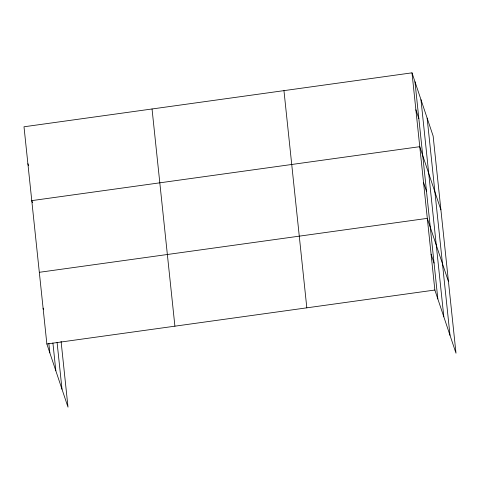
<?xml version="1.0" encoding="UTF-8"?>
<svg xmlns="http://www.w3.org/2000/svg" width="480" height="480" viewBox="0 0 480 480"><rect width="100%" height="100%" fill="white"/><g stroke="black" fill="none" stroke-linecap="round" stroke-linejoin="round"><path stroke-width="0.72" d="M411.996 72.834L434.856 290.034L456 353.22L433.134 136.02L411.996 72.834L24 126.78L46.866 343.98L68.004 407.166L61.08 341.34M39.318 272.304L427.314 218.358L448.452 281.544M46.866 343.98L434.856 290.034M415.878 109.758L418.854 118.65M440.91 209.868L419.766 146.682L31.776 200.628L32.46 202.68M423.54 182.52L426.516 191.412M431.088 254.196L434.058 263.088M27.888 163.704L28.572 165.756M43.092 308.142L43.548 309.51M427.14 118.104L450.006 335.298M420.96 99.642L443.826 316.842M414.966 81.726L437.832 298.92M283.956 90.636L306.822 307.836M152.04 108.978L174.906 326.178M57.084 342.438L62.01 389.25M52.908 342.996L55.836 370.788M48.84 343.362L49.842 352.872"/></g></svg>
